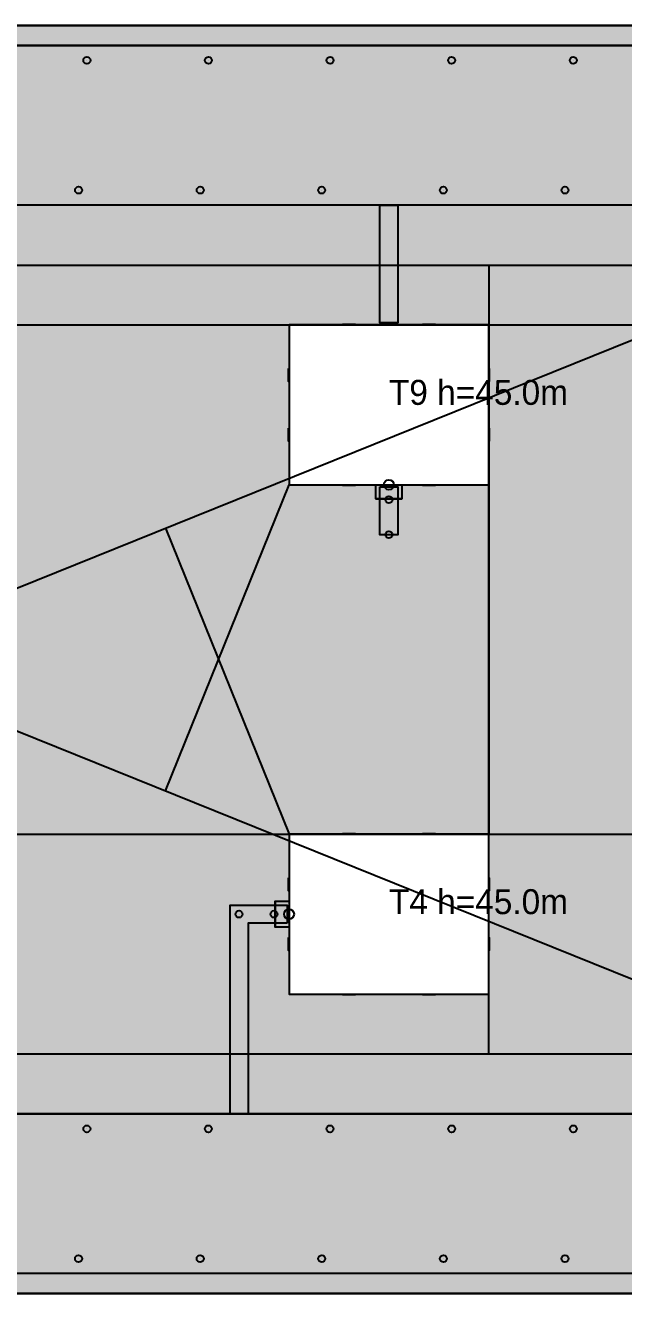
# Model space of a CAD drawing. Header units: metres. Extents: x 10 to 310, y 10 to 137.
# Drawn here: x 178.6 to 238.5, y 10 to 137 of the extents above; entities that cross this region are included whole.
import ezdxf

# ---------------------------------------------------------------- set-up
doc = ezdxf.new("R2010")
doc.units = ezdxf.units.M
for name, color, linetype in [('BUILDING_FOOTPRINT', 1, 'Continuous'), ('CANOPIES', 132, 'Continuous'), ('ENTRANCES', 132, 'Continuous'), ('GAS_PIPE', 2, 'Continuous'), ('GRASS', 84, 'Continuous'), ('HEATING_T1', 1, 'Continuous'), ('LABELS', 7, 'Continuous'), ('LAMPS', 2, 'Continuous'), ('PARKING', 253, 'Continuous'), ('PARKING_MARKINGS', 7, 'Continuous'), ('PATHS', 9, 'Continuous'), ('POWER_CABLE', 253, 'Continuous'), ('SEWER_K1', 30, 'Continuous'), ('TERRITORY_BOUNDARY', 8, 'Continuous'), ('WATER_SUPPLY_B1', 5, 'Continuous'), ('WINDOWS', 150, 'Continuous')]:
    doc.layers.add(name, color=color, linetype=linetype)

msp = doc.modelspace()

# ---------------------------------------------------------------- hatches: boundary and pattern name
at = {"layer": 'GRASS'}
h = msp.add_hatch(color=84, dxfattribs=at)
h.paths.add_polyline_path([(10, 10), (10, 137), (310, 137), (310, 10), (10, 10)])
h.paths.add_polyline_path([(64.1, 47.1), (64.1, 28), (25, 28), (25, 12), (295, 12), (295, 28), (255.9, 28), (255.9, 47.1), (259.8, 47.1), (259.8, 48.9), (254.1, 48.9), (254.1, 28), (200.9, 28), (200.9, 47.1), (204.8, 47.1), (204.8, 48.9), (199.1, 48.9), (199.1, 28), (145.9, 28), (145.9, 47.1), (149.8, 47.1), (149.8, 48.9), (144.1, 48.9), (144.1, 28), (90.9, 28), (90.9, 47.1), (94.8, 47.1), (94.8, 48.9), (89.1, 48.9), (89.1, 28), (65.9, 28), (65.9, 48.9), (60.2, 48.9), (60.2, 47.1), (64.1, 47.1)], flags=16)
h.paths.add_polyline_path([(60, 56), (40, 56), (40, 40), (60, 40), (60, 56)], flags=16)
h.paths.add_polyline_path([(115, 56), (95, 56), (95, 40), (115, 40), (115, 56)], flags=16)
h.paths.add_polyline_path([(49.1, 86), (50.9, 86), (50.9, 90.8), (49.1, 90.8), (49.1, 86)], flags=16)
h.paths.add_polyline_path([(104.1, 90.8), (104.1, 86), (105.9, 86), (105.9, 90.8), (104.1, 90.8)], flags=16)
h.paths.add_polyline_path([(60, 107), (40, 107), (40, 91), (60, 91), (60, 107)], flags=16)
h.paths.add_polyline_path([(115, 107), (95, 107), (95, 91), (115, 91), (115, 107)], flags=16)
h.paths.add_polyline_path([(170, 107), (150, 107), (150, 91), (170, 91), (170, 107)], flags=16)
h.paths.add_polyline_path([(50.9, 119), (104.1, 119), (104.1, 107.2), (105.9, 107.2), (105.9, 119), (159.1, 119), (159.1, 107.2), (160.9, 107.2), (160.9, 119), (214.1, 119), (214.1, 107.2), (215.9, 107.2), (215.9, 119), (269.1, 119), (269.1, 107.2), (270.9, 107.2), (270.9, 119), (295, 119), (295, 135), (25, 135), (25, 119), (49.1, 119), (49.1, 107.2), (50.9, 107.2), (50.9, 119)], flags=16)
h.paths.add_polyline_path([(170, 56), (150, 56), (150, 40), (170, 40), (170, 56)], flags=16)
h.paths.add_polyline_path([(225, 40), (225, 56), (205, 56), (205, 40), (225, 40)], flags=16)
h.paths.add_polyline_path([(280, 40), (280, 56), (260, 56), (260, 40), (280, 40)], flags=16)
h.paths.add_polyline_path([(159.1, 90.8), (159.1, 86), (160.9, 86), (160.9, 90.8), (159.1, 90.8)], flags=16)
h.paths.add_polyline_path([(214.1, 86), (215.9, 86), (215.9, 90.8), (214.1, 90.8), (214.1, 86)], flags=16)
h.paths.add_polyline_path([(269.1, 90.8), (269.1, 86), (270.9, 86), (270.9, 90.8), (269.1, 90.8)], flags=16)
h.paths.add_polyline_path([(225, 91), (225, 107), (205, 107), (205, 91), (225, 91)], flags=16)
h.paths.add_polyline_path([(280, 91), (280, 107), (260, 107), (260, 91), (280, 91)], flags=16)
at = {"layer": 'PARKING'}
for points in [[(25, 119), (25, 135), (295, 135), (295, 119), (25, 119)], [(25, 12), (25, 28), (295, 28), (295, 12), (25, 12)]]:
    msp.add_hatch(color=253, dxfattribs=at).paths.add_polyline_path(points)
at = {"layer": 'PATHS'}
for points in [[(214.1, 119), (215.9, 119), (215.9, 107.2), (214.1, 107.2), (214.1, 119)], [(214.1, 90.8), (215.9, 90.8), (215.9, 86), (214.1, 86), (214.1, 90.8)], [(204.8, 47.1), (200.9, 47.1), (200.9, 28), (199.1, 28), (199.1, 48.9), (204.8, 48.9), (204.8, 47.1)]]:
    msp.add_hatch(color=9, dxfattribs=at).paths.add_polyline_path(points)

# ---------------------------------------------------------------- linework, layer by layer
at = {"layer": 'BUILDING_FOOTPRINT'}
for points in [[(225, 91), (225, 107), (205, 107), (205, 91), (225, 91)], [(225, 40), (225, 56), (205, 56), (205, 40), (225, 40)]]:
    msp.add_lwpolyline(points, close=True, dxfattribs=at)
at = {"layer": 'CANOPIES'}
for points in [[(213.7, 91, 2.7), (216.3, 91, 2.7), (216.3, 89.6, 2.7), (213.7, 89.6, 2.7)], [(216.3, 89.6, 2.7), (213.7, 89.6, 2.7), (213.7, 89.6, 2.45), (216.3, 89.6, 2.45)], [(205, 49.3, 2.7), (205, 46.7, 2.7), (203.6, 46.7, 2.7), (203.6, 49.3, 2.7)], [(203.6, 46.7, 2.7), (203.6, 49.3, 2.7), (203.6, 49.3, 2.45), (203.6, 46.7, 2.45)]]:
    msp.add_3dface(points, dxfattribs=at)
at = {"layer": 'ENTRANCES'}
for centre in [(215, 91, 0.05), (205, 48, 0.05)]:
    msp.add_circle(centre, 0.5, dxfattribs=at)
at = {"layer": 'GAS_PIPE', "color": 2}
for points in [[(77.5, 107, 0.6), (205, 107, 0.6), (205, 107, 44)], [(77.5, 107, 0.6), (260, 107, 0.6), (260, 107, 44)], [(77.5, 56, 0.6), (205, 56, 0.6), (205, 56, 44)], [(77.5, 56, 0.6), (260, 56, 0.6), (260, 56, 44)]]:
    msp.add_polyline3d(points, dxfattribs=at)
at = {"layer": 'GRASS'}
msp.add_lwpolyline([(10, 10), (10, 137), (310, 137), (310, 10), (10, 10)], close=True, dxfattribs=at)
at = {"layer": 'HEATING_T1', "color": 1}
msp.add_line((15, 15, -1.3), (305, 132, -1.3), dxfattribs=at)
for points in [[(225, 99.72, -1.3), (225, 99.72, -1.3), (225, 99.72, -0.3)], [(192.63, 86.66, -1.3), (205, 56, -1.3), (205, 56, -0.3)]]:
    msp.add_polyline3d(points, dxfattribs=at)
at = {"layer": 'LAMPS'}
for p, q in [((184.76, 133.5), (184.76, 133.5, 4)), ((196.93, 133.5), (196.93, 133.5, 4)), ((209.11, 133.5), (209.11, 133.5, 4)), ((221.28, 133.5), (221.28, 133.5, 4)), ((233.46, 133.5), (233.46, 133.5, 4)), ((183.93, 120.5), (183.93, 120.5, 4)), ((196.11, 120.5), (196.11, 120.5, 4)), ((208.28, 120.5), (208.28, 120.5, 4)), ((220.46, 120.5), (220.46, 120.5, 4)), ((232.63, 120.5), (232.63, 120.5, 4)), ((215, 89.5), (215, 89.5, 4)), ((215, 86), (215, 86, 4)), ((200, 48), (200, 48, 4)), ((203.5, 48), (203.5, 48, 4)), ((184.76, 26.5), (184.76, 26.5, 4)), ((196.93, 26.5), (196.93, 26.5, 4)), ((209.11, 26.5), (209.11, 26.5, 4)), ((221.28, 26.5), (221.28, 26.5, 4)), ((233.46, 26.5), (233.46, 26.5, 4)), ((183.93, 13.5), (183.93, 13.5, 4)), ((196.11, 13.5), (196.11, 13.5, 4)), ((208.28, 13.5), (208.28, 13.5, 4)), ((220.46, 13.5), (220.46, 13.5, 4)), ((232.63, 13.5), (232.63, 13.5, 4))]:
    msp.add_line(p, q, dxfattribs=at)
for centre in [(184.76, 133.5, 4), (196.93, 133.5, 4), (209.11, 133.5, 4), (221.28, 133.5, 4), (233.46, 133.5, 4), (183.93, 120.5, 4), (196.11, 120.5, 4), (208.28, 120.5, 4), (220.46, 120.5, 4), (232.63, 120.5, 4), (215, 89.5, 4), (215, 86, 4), (200, 48, 4), (203.5, 48, 4), (184.76, 26.5, 4), (196.93, 26.5, 4), (209.11, 26.5, 4), (221.28, 26.5, 4), (233.46, 26.5, 4), (183.93, 13.5, 4), (196.11, 13.5, 4), (208.28, 13.5, 4), (220.46, 13.5, 4), (232.63, 13.5, 4)]:
    msp.add_circle(centre, 0.35, dxfattribs=at)
at = {"layer": 'PARKING'}
for points in [[(25, 119), (25, 135), (295, 135), (295, 119), (25, 119)], [(25, 12), (25, 28), (295, 28), (295, 12), (25, 12)]]:
    msp.add_lwpolyline(points, close=True, dxfattribs=at)
at = {"layer": 'PARKING_MARKINGS'}
for p, q in [((180, 135), (174.5, 135)), ((182.5, 135), (177, 135)), ((185, 135), (179.5, 135)), ((187.5, 135), (182, 135)), ((190, 135), (184.5, 135)), ((192.5, 135), (187, 135)), ((195, 135), (189.5, 135)), ((197.5, 135), (192, 135)), ((200, 135), (194.5, 135)), ((202.5, 135), (197, 135)), ((205, 135), (199.5, 135)), ((207.5, 135), (202, 135)), ((210, 135), (204.5, 135)), ((212.5, 135), (207, 135)), ((215, 135), (209.5, 135)), ((217.5, 135), (212, 135)), ((220, 135), (214.5, 135)), ((222.5, 135), (217, 135)), ((225, 135), (219.5, 135)), ((227.5, 135), (222, 135)), ((230, 135), (224.5, 135)), ((232.5, 135), (227, 135)), ((235, 135), (229.5, 135)), ((237.5, 135), (232, 135)), ((240, 135), (234.5, 135)), ((242.5, 135), (237, 135)), ((180, 28), (174.5, 28)), ((182.5, 28), (177, 28)), ((185, 28), (179.5, 28)), ((187.5, 28), (182, 28)), ((190, 28), (184.5, 28)), ((192.5, 28), (187, 28)), ((195, 28), (189.5, 28)), ((197.5, 28), (192, 28)), ((200, 28), (194.5, 28)), ((202.5, 28), (197, 28)), ((205, 28), (199.5, 28)), ((207.5, 28), (202, 28)), ((210, 28), (204.5, 28)), ((212.5, 28), (207, 28)), ((215, 28), (209.5, 28)), ((217.5, 28), (212, 28)), ((220, 28), (214.5, 28)), ((222.5, 28), (217, 28)), ((225, 28), (219.5, 28)), ((227.5, 28), (222, 28)), ((230, 28), (224.5, 28)), ((232.5, 28), (227, 28)), ((235, 28), (229.5, 28)), ((237.5, 28), (232, 28)), ((240, 28), (234.5, 28)), ((242.5, 28), (237, 28))]:
    msp.add_line(p, q, dxfattribs=at)
at = {"layer": 'PATHS'}
for points in [[(214.1, 119), (215.9, 119), (215.9, 107.2), (214.1, 107.2), (214.1, 119)], [(214.1, 90.8), (215.9, 90.8), (215.9, 86), (214.1, 86), (214.1, 90.8)], [(204.8, 47.1), (200.9, 47.1), (200.9, 28), (199.1, 28), (199.1, 48.9), (204.8, 48.9), (204.8, 47.1)]]:
    msp.add_lwpolyline(points, close=True, dxfattribs=at)
at = {"layer": 'POWER_CABLE', "color": 253}
msp.add_line((15, 132, -0.7), (305, 15, -0.7), dxfattribs=at)
for points in [[(192.63, 60.34, -0.7), (205, 91, -0.7), (205, 91, -0.3)], [(225, 47.28, -0.7), (225, 47.28, -0.7), (225, 47.28, -0.3)]]:
    msp.add_polyline3d(points, dxfattribs=at)
at = {"layer": 'SEWER_K1', "color": 30}
msp.add_line((10, 113, -2.2), (310, 113, -2.2), dxfattribs=at)
for points in [[(225, 113, -2.2), (225, 56, -2.2), (225, 56, -0.3)], [(225, 113, -2.2), (225, 107, -2.2), (225, 107, -0.3)]]:
    msp.add_polyline3d(points, dxfattribs=at)
at = {"layer": 'TERRITORY_BOUNDARY'}
msp.add_lwpolyline([(310, 10), (310, 137), (10, 137), (10, 10), (310, 10)], close=True, dxfattribs=at)
at = {"layer": 'WATER_SUPPLY_B1', "color": 5}
msp.add_line((10, 34, -1.6), (310, 34, -1.6), dxfattribs=at)
for points in [[(225, 34, -1.6), (225, 91, -1.6), (225, 91, -0.3)], [(225, 34, -1.6), (225, 40, -1.6), (225, 40, -0.3)]]:
    msp.add_polyline3d(points, dxfattribs=at)
at = {"layer": 'WINDOWS'}
for points in [[(211.65, 107.05, 1), (210.35, 107.05, 1), (210.35, 107.05, 2.4), (211.65, 107.05, 2.4)], [(211.65, 107.05, 4), (210.35, 107.05, 4), (210.35, 107.05, 5.4), (211.65, 107.05, 5.4)], [(211.65, 107.05, 7), (210.35, 107.05, 7), (210.35, 107.05, 8.4), (211.65, 107.05, 8.4)], [(211.65, 107.05, 10), (210.35, 107.05, 10), (210.35, 107.05, 11.4), (211.65, 107.05, 11.4)], [(211.65, 107.05, 13), (210.35, 107.05, 13), (210.35, 107.05, 14.4), (211.65, 107.05, 14.4)], [(211.65, 107.05, 16), (210.35, 107.05, 16), (210.35, 107.05, 17.4), (211.65, 107.05, 17.4)], [(211.65, 107.05, 19), (210.35, 107.05, 19), (210.35, 107.05, 20.4), (211.65, 107.05, 20.4)], [(211.65, 107.05, 22), (210.35, 107.05, 22), (210.35, 107.05, 23.4), (211.65, 107.05, 23.4)], [(211.65, 107.05, 25), (210.35, 107.05, 25), (210.35, 107.05, 26.4), (211.65, 107.05, 26.4)], [(211.65, 107.05, 28), (210.35, 107.05, 28), (210.35, 107.05, 29.4), (211.65, 107.05, 29.4)], [(211.65, 107.05, 31), (210.35, 107.05, 31), (210.35, 107.05, 32.4), (211.65, 107.05, 32.4)], [(211.65, 107.05, 34), (210.35, 107.05, 34), (210.35, 107.05, 35.4), (211.65, 107.05, 35.4)], [(211.65, 107.05, 37), (210.35, 107.05, 37), (210.35, 107.05, 38.4), (211.65, 107.05, 38.4)], [(211.65, 107.05, 40), (210.35, 107.05, 40), (210.35, 107.05, 41.4), (211.65, 107.05, 41.4)], [(211.65, 107.05, 43), (210.35, 107.05, 43), (210.35, 107.05, 44.4), (211.65, 107.05, 44.4)], [(219.65, 107.05, 1), (218.35, 107.05, 1), (218.35, 107.05, 2.4), (219.65, 107.05, 2.4)], [(219.65, 107.05, 4), (218.35, 107.05, 4), (218.35, 107.05, 5.4), (219.65, 107.05, 5.4)], [(219.65, 107.05, 7), (218.35, 107.05, 7), (218.35, 107.05, 8.4), (219.65, 107.05, 8.4)], [(219.65, 107.05, 10), (218.35, 107.05, 10), (218.35, 107.05, 11.4), (219.65, 107.05, 11.4)], [(219.65, 107.05, 13), (218.35, 107.05, 13), (218.35, 107.05, 14.4), (219.65, 107.05, 14.4)], [(219.65, 107.05, 16), (218.35, 107.05, 16), (218.35, 107.05, 17.4), (219.65, 107.05, 17.4)], [(219.65, 107.05, 19), (218.35, 107.05, 19), (218.35, 107.05, 20.4), (219.65, 107.05, 20.4)], [(219.65, 107.05, 22), (218.35, 107.05, 22), (218.35, 107.05, 23.4), (219.65, 107.05, 23.4)], [(219.65, 107.05, 25), (218.35, 107.05, 25), (218.35, 107.05, 26.4), (219.65, 107.05, 26.4)], [(219.65, 107.05, 28), (218.35, 107.05, 28), (218.35, 107.05, 29.4), (219.65, 107.05, 29.4)], [(219.65, 107.05, 31), (218.35, 107.05, 31), (218.35, 107.05, 32.4), (219.65, 107.05, 32.4)], [(219.65, 107.05, 34), (218.35, 107.05, 34), (218.35, 107.05, 35.4), (219.65, 107.05, 35.4)], [(219.65, 107.05, 37), (218.35, 107.05, 37), (218.35, 107.05, 38.4), (219.65, 107.05, 38.4)], [(219.65, 107.05, 40), (218.35, 107.05, 40), (218.35, 107.05, 41.4), (219.65, 107.05, 41.4)], [(219.65, 107.05, 43), (218.35, 107.05, 43), (218.35, 107.05, 44.4), (219.65, 107.05, 44.4)], [(204.95, 102.65, 1), (204.95, 101.35, 1), (204.95, 101.35, 2.4), (204.95, 102.65, 2.4)], [(204.95, 102.65, 4), (204.95, 101.35, 4), (204.95, 101.35, 5.4), (204.95, 102.65, 5.4)], [(204.95, 102.65, 7), (204.95, 101.35, 7), (204.95, 101.35, 8.4), (204.95, 102.65, 8.4)], [(204.95, 102.65, 10), (204.95, 101.35, 10), (204.95, 101.35, 11.4), (204.95, 102.65, 11.4)], [(204.95, 102.65, 13), (204.95, 101.35, 13), (204.95, 101.35, 14.4), (204.95, 102.65, 14.4)], [(204.95, 102.65, 16), (204.95, 101.35, 16), (204.95, 101.35, 17.4), (204.95, 102.65, 17.4)], [(204.95, 102.65, 19), (204.95, 101.35, 19), (204.95, 101.35, 20.4), (204.95, 102.65, 20.4)], [(204.95, 102.65, 22), (204.95, 101.35, 22), (204.95, 101.35, 23.4), (204.95, 102.65, 23.4)], [(204.95, 102.65, 25), (204.95, 101.35, 25), (204.95, 101.35, 26.4), (204.95, 102.65, 26.4)], [(204.95, 102.65, 28), (204.95, 101.35, 28), (204.95, 101.35, 29.4), (204.95, 102.65, 29.4)], [(204.95, 102.65, 31), (204.95, 101.35, 31), (204.95, 101.35, 32.4), (204.95, 102.65, 32.4)], [(204.95, 102.65, 34), (204.95, 101.35, 34), (204.95, 101.35, 35.4), (204.95, 102.65, 35.4)], [(204.95, 102.65, 37), (204.95, 101.35, 37), (204.95, 101.35, 38.4), (204.95, 102.65, 38.4)], [(204.95, 102.65, 40), (204.95, 101.35, 40), (204.95, 101.35, 41.4), (204.95, 102.65, 41.4)], [(204.95, 102.65, 43), (204.95, 101.35, 43), (204.95, 101.35, 44.4), (204.95, 102.65, 44.4)], [(225.05, 101.35, 1), (225.05, 102.65, 1), (225.05, 102.65, 2.4), (225.05, 101.35, 2.4)], [(225.05, 101.35, 4), (225.05, 102.65, 4), (225.05, 102.65, 5.4), (225.05, 101.35, 5.4)], [(225.05, 101.35, 7), (225.05, 102.65, 7), (225.05, 102.65, 8.4), (225.05, 101.35, 8.4)], [(225.05, 101.35, 10), (225.05, 102.65, 10), (225.05, 102.65, 11.4), (225.05, 101.35, 11.4)], [(225.05, 101.35, 13), (225.05, 102.65, 13), (225.05, 102.65, 14.4), (225.05, 101.35, 14.4)], [(225.05, 101.35, 16), (225.05, 102.65, 16), (225.05, 102.65, 17.4), (225.05, 101.35, 17.4)], [(225.05, 101.35, 19), (225.05, 102.65, 19), (225.05, 102.65, 20.4), (225.05, 101.35, 20.4)], [(225.05, 101.35, 22), (225.05, 102.65, 22), (225.05, 102.65, 23.4), (225.05, 101.35, 23.4)], [(225.05, 101.35, 25), (225.05, 102.65, 25), (225.05, 102.65, 26.4), (225.05, 101.35, 26.4)], [(225.05, 101.35, 28), (225.05, 102.65, 28), (225.05, 102.65, 29.4), (225.05, 101.35, 29.4)], [(225.05, 101.35, 31), (225.05, 102.65, 31), (225.05, 102.65, 32.4), (225.05, 101.35, 32.4)], [(225.05, 101.35, 34), (225.05, 102.65, 34), (225.05, 102.65, 35.4), (225.05, 101.35, 35.4)], [(225.05, 101.35, 37), (225.05, 102.65, 37), (225.05, 102.65, 38.4), (225.05, 101.35, 38.4)], [(225.05, 101.35, 40), (225.05, 102.65, 40), (225.05, 102.65, 41.4), (225.05, 101.35, 41.4)], [(225.05, 101.35, 43), (225.05, 102.65, 43), (225.05, 102.65, 44.4), (225.05, 101.35, 44.4)], [(204.95, 96.65, 1), (204.95, 95.35, 1), (204.95, 95.35, 2.4), (204.95, 96.65, 2.4)], [(204.95, 96.65, 4), (204.95, 95.35, 4), (204.95, 95.35, 5.4), (204.95, 96.65, 5.4)], [(204.95, 96.65, 7), (204.95, 95.35, 7), (204.95, 95.35, 8.4), (204.95, 96.65, 8.4)], [(204.95, 96.65, 10), (204.95, 95.35, 10), (204.95, 95.35, 11.4), (204.95, 96.65, 11.4)], [(204.95, 96.65, 13), (204.95, 95.35, 13), (204.95, 95.35, 14.4), (204.95, 96.65, 14.4)], [(204.95, 96.65, 16), (204.95, 95.35, 16), (204.95, 95.35, 17.4), (204.95, 96.65, 17.4)], [(204.95, 96.65, 19), (204.95, 95.35, 19), (204.95, 95.35, 20.4), (204.95, 96.65, 20.4)], [(204.95, 96.65, 22), (204.95, 95.35, 22), (204.95, 95.35, 23.4), (204.95, 96.65, 23.4)], [(204.95, 96.65, 25), (204.95, 95.35, 25), (204.95, 95.35, 26.4), (204.95, 96.65, 26.4)], [(204.95, 96.65, 28), (204.95, 95.35, 28), (204.95, 95.35, 29.4), (204.95, 96.65, 29.4)], [(204.95, 96.65, 31), (204.95, 95.35, 31), (204.95, 95.35, 32.4), (204.95, 96.65, 32.4)], [(204.95, 96.65, 34), (204.95, 95.35, 34), (204.95, 95.35, 35.4), (204.95, 96.65, 35.4)], [(204.95, 96.65, 37), (204.95, 95.35, 37), (204.95, 95.35, 38.4), (204.95, 96.65, 38.4)], [(204.95, 96.65, 40), (204.95, 95.35, 40), (204.95, 95.35, 41.4), (204.95, 96.65, 41.4)], [(204.95, 96.65, 43), (204.95, 95.35, 43), (204.95, 95.35, 44.4), (204.95, 96.65, 44.4)], [(225.05, 95.35, 1), (225.05, 96.65, 1), (225.05, 96.65, 2.4), (225.05, 95.35, 2.4)], [(225.05, 95.35, 4), (225.05, 96.65, 4), (225.05, 96.65, 5.4), (225.05, 95.35, 5.4)], [(225.05, 95.35, 7), (225.05, 96.65, 7), (225.05, 96.65, 8.4), (225.05, 95.35, 8.4)], [(225.05, 95.35, 10), (225.05, 96.65, 10), (225.05, 96.65, 11.4), (225.05, 95.35, 11.4)], [(225.05, 95.35, 13), (225.05, 96.65, 13), (225.05, 96.65, 14.4), (225.05, 95.35, 14.4)], [(225.05, 95.35, 16), (225.05, 96.65, 16), (225.05, 96.65, 17.4), (225.05, 95.35, 17.4)], [(225.05, 95.35, 19), (225.05, 96.65, 19), (225.05, 96.65, 20.4), (225.05, 95.35, 20.4)], [(225.05, 95.35, 22), (225.05, 96.65, 22), (225.05, 96.65, 23.4), (225.05, 95.35, 23.4)], [(225.05, 95.35, 25), (225.05, 96.65, 25), (225.05, 96.65, 26.4), (225.05, 95.35, 26.4)], [(225.05, 95.35, 28), (225.05, 96.65, 28), (225.05, 96.65, 29.4), (225.05, 95.35, 29.4)], [(225.05, 95.35, 31), (225.05, 96.65, 31), (225.05, 96.65, 32.4), (225.05, 95.35, 32.4)], [(225.05, 95.35, 34), (225.05, 96.65, 34), (225.05, 96.65, 35.4), (225.05, 95.35, 35.4)], [(225.05, 95.35, 37), (225.05, 96.65, 37), (225.05, 96.65, 38.4), (225.05, 95.35, 38.4)], [(225.05, 95.35, 40), (225.05, 96.65, 40), (225.05, 96.65, 41.4), (225.05, 95.35, 41.4)], [(225.05, 95.35, 43), (225.05, 96.65, 43), (225.05, 96.65, 44.4), (225.05, 95.35, 44.4)], [(210.35, 90.95, 1), (211.65, 90.95, 1), (211.65, 90.95, 2.4), (210.35, 90.95, 2.4)], [(210.35, 90.95, 4), (211.65, 90.95, 4), (211.65, 90.95, 5.4), (210.35, 90.95, 5.4)], [(210.35, 90.95, 7), (211.65, 90.95, 7), (211.65, 90.95, 8.4), (210.35, 90.95, 8.4)], [(210.35, 90.95, 10), (211.65, 90.95, 10), (211.65, 90.95, 11.4), (210.35, 90.95, 11.4)], [(210.35, 90.95, 13), (211.65, 90.95, 13), (211.65, 90.95, 14.4), (210.35, 90.95, 14.4)], [(210.35, 90.95, 16), (211.65, 90.95, 16), (211.65, 90.95, 17.4), (210.35, 90.95, 17.4)], [(210.35, 90.95, 19), (211.65, 90.95, 19), (211.65, 90.95, 20.4), (210.35, 90.95, 20.4)], [(210.35, 90.95, 22), (211.65, 90.95, 22), (211.65, 90.95, 23.4), (210.35, 90.95, 23.4)], [(210.35, 90.95, 25), (211.65, 90.95, 25), (211.65, 90.95, 26.4), (210.35, 90.95, 26.4)], [(210.35, 90.95, 28), (211.65, 90.95, 28), (211.65, 90.95, 29.4), (210.35, 90.95, 29.4)], [(210.35, 90.95, 31), (211.65, 90.95, 31), (211.65, 90.95, 32.4), (210.35, 90.95, 32.4)], [(210.35, 90.95, 34), (211.65, 90.95, 34), (211.65, 90.95, 35.4), (210.35, 90.95, 35.4)], [(210.35, 90.95, 37), (211.65, 90.95, 37), (211.65, 90.95, 38.4), (210.35, 90.95, 38.4)], [(210.35, 90.95, 40), (211.65, 90.95, 40), (211.65, 90.95, 41.4), (210.35, 90.95, 41.4)], [(210.35, 90.95, 43), (211.65, 90.95, 43), (211.65, 90.95, 44.4), (210.35, 90.95, 44.4)], [(218.35, 90.95, 1), (219.65, 90.95, 1), (219.65, 90.95, 2.4), (218.35, 90.95, 2.4)], [(218.35, 90.95, 4), (219.65, 90.95, 4), (219.65, 90.95, 5.4), (218.35, 90.95, 5.4)], [(218.35, 90.95, 7), (219.65, 90.95, 7), (219.65, 90.95, 8.4), (218.35, 90.95, 8.4)], [(218.35, 90.95, 10), (219.65, 90.95, 10), (219.65, 90.95, 11.4), (218.35, 90.95, 11.4)], [(218.35, 90.95, 13), (219.65, 90.95, 13), (219.65, 90.95, 14.4), (218.35, 90.95, 14.4)], [(218.35, 90.95, 16), (219.65, 90.95, 16), (219.65, 90.95, 17.4), (218.35, 90.95, 17.4)], [(218.35, 90.95, 19), (219.65, 90.95, 19), (219.65, 90.95, 20.4), (218.35, 90.95, 20.4)], [(218.35, 90.95, 22), (219.65, 90.95, 22), (219.65, 90.95, 23.4), (218.35, 90.95, 23.4)], [(218.35, 90.95, 25), (219.65, 90.95, 25), (219.65, 90.95, 26.4), (218.35, 90.95, 26.4)], [(218.35, 90.95, 28), (219.65, 90.95, 28), (219.65, 90.95, 29.4), (218.35, 90.95, 29.4)], [(218.35, 90.95, 31), (219.65, 90.95, 31), (219.65, 90.95, 32.4), (218.35, 90.95, 32.4)], [(218.35, 90.95, 34), (219.65, 90.95, 34), (219.65, 90.95, 35.4), (218.35, 90.95, 35.4)], [(218.35, 90.95, 37), (219.65, 90.95, 37), (219.65, 90.95, 38.4), (218.35, 90.95, 38.4)], [(218.35, 90.95, 40), (219.65, 90.95, 40), (219.65, 90.95, 41.4), (218.35, 90.95, 41.4)], [(218.35, 90.95, 43), (219.65, 90.95, 43), (219.65, 90.95, 44.4), (218.35, 90.95, 44.4)], [(211.65, 56.05, 1), (210.35, 56.05, 1), (210.35, 56.05, 2.4), (211.65, 56.05, 2.4)], [(211.65, 56.05, 4), (210.35, 56.05, 4), (210.35, 56.05, 5.4), (211.65, 56.05, 5.4)], [(211.65, 56.05, 7), (210.35, 56.05, 7), (210.35, 56.05, 8.4), (211.65, 56.05, 8.4)], [(211.65, 56.05, 10), (210.35, 56.05, 10), (210.35, 56.05, 11.4), (211.65, 56.05, 11.4)], [(211.65, 56.05, 13), (210.35, 56.05, 13), (210.35, 56.05, 14.4), (211.65, 56.05, 14.4)], [(211.65, 56.05, 16), (210.35, 56.05, 16), (210.35, 56.05, 17.4), (211.65, 56.05, 17.4)], [(211.65, 56.05, 19), (210.35, 56.05, 19), (210.35, 56.05, 20.4), (211.65, 56.05, 20.4)], [(211.65, 56.05, 22), (210.35, 56.05, 22), (210.35, 56.05, 23.4), (211.65, 56.05, 23.4)], [(211.65, 56.05, 25), (210.35, 56.05, 25), (210.35, 56.05, 26.4), (211.65, 56.05, 26.4)], [(211.65, 56.05, 28), (210.35, 56.05, 28), (210.35, 56.05, 29.4), (211.65, 56.05, 29.4)], [(211.65, 56.05, 31), (210.35, 56.05, 31), (210.35, 56.05, 32.4), (211.65, 56.05, 32.4)], [(211.65, 56.05, 34), (210.35, 56.05, 34), (210.35, 56.05, 35.4), (211.65, 56.05, 35.4)], [(211.65, 56.05, 37), (210.35, 56.05, 37), (210.35, 56.05, 38.4), (211.65, 56.05, 38.4)], [(211.65, 56.05, 40), (210.35, 56.05, 40), (210.35, 56.05, 41.4), (211.65, 56.05, 41.4)], [(211.65, 56.05, 43), (210.35, 56.05, 43), (210.35, 56.05, 44.4), (211.65, 56.05, 44.4)], [(219.65, 56.05, 1), (218.35, 56.05, 1), (218.35, 56.05, 2.4), (219.65, 56.05, 2.4)], [(219.65, 56.05, 4), (218.35, 56.05, 4), (218.35, 56.05, 5.4), (219.65, 56.05, 5.4)], [(219.65, 56.05, 7), (218.35, 56.05, 7), (218.35, 56.05, 8.4), (219.65, 56.05, 8.4)], [(219.65, 56.05, 10), (218.35, 56.05, 10), (218.35, 56.05, 11.4), (219.65, 56.05, 11.4)], [(219.65, 56.05, 13), (218.35, 56.05, 13), (218.35, 56.05, 14.4), (219.65, 56.05, 14.4)], [(219.65, 56.05, 16), (218.35, 56.05, 16), (218.35, 56.05, 17.4), (219.65, 56.05, 17.4)], [(219.65, 56.05, 19), (218.35, 56.05, 19), (218.35, 56.05, 20.4), (219.65, 56.05, 20.4)], [(219.65, 56.05, 22), (218.35, 56.05, 22), (218.35, 56.05, 23.4), (219.65, 56.05, 23.4)], [(219.65, 56.05, 25), (218.35, 56.05, 25), (218.35, 56.05, 26.4), (219.65, 56.05, 26.4)], [(219.65, 56.05, 28), (218.35, 56.05, 28), (218.35, 56.05, 29.4), (219.65, 56.05, 29.4)], [(219.65, 56.05, 31), (218.35, 56.05, 31), (218.35, 56.05, 32.4), (219.65, 56.05, 32.4)], [(219.65, 56.05, 34), (218.35, 56.05, 34), (218.35, 56.05, 35.4), (219.65, 56.05, 35.4)], [(219.65, 56.05, 37), (218.35, 56.05, 37), (218.35, 56.05, 38.4), (219.65, 56.05, 38.4)], [(219.65, 56.05, 40), (218.35, 56.05, 40), (218.35, 56.05, 41.4), (219.65, 56.05, 41.4)], [(219.65, 56.05, 43), (218.35, 56.05, 43), (218.35, 56.05, 44.4), (219.65, 56.05, 44.4)], [(204.95, 51.65, 1), (204.95, 50.35, 1), (204.95, 50.35, 2.4), (204.95, 51.65, 2.4)], [(204.95, 51.65, 4), (204.95, 50.35, 4), (204.95, 50.35, 5.4), (204.95, 51.65, 5.4)], [(204.95, 51.65, 7), (204.95, 50.35, 7), (204.95, 50.35, 8.4), (204.95, 51.65, 8.4)], [(204.95, 51.65, 10), (204.95, 50.35, 10), (204.95, 50.35, 11.4), (204.95, 51.65, 11.4)], [(204.95, 51.65, 13), (204.95, 50.35, 13), (204.95, 50.35, 14.4), (204.95, 51.65, 14.4)], [(204.95, 51.65, 16), (204.95, 50.35, 16), (204.95, 50.35, 17.4), (204.95, 51.65, 17.4)], [(204.95, 51.65, 19), (204.95, 50.35, 19), (204.95, 50.35, 20.4), (204.95, 51.65, 20.4)], [(204.95, 51.65, 22), (204.95, 50.35, 22), (204.95, 50.35, 23.4), (204.95, 51.65, 23.4)], [(204.95, 51.65, 25), (204.95, 50.35, 25), (204.95, 50.35, 26.4), (204.95, 51.65, 26.4)], [(204.95, 51.65, 28), (204.95, 50.35, 28), (204.95, 50.35, 29.4), (204.95, 51.65, 29.4)], [(204.95, 51.65, 31), (204.95, 50.35, 31), (204.95, 50.35, 32.4), (204.95, 51.65, 32.4)], [(204.95, 51.65, 34), (204.95, 50.35, 34), (204.95, 50.35, 35.4), (204.95, 51.65, 35.4)], [(204.95, 51.65, 37), (204.95, 50.35, 37), (204.95, 50.35, 38.4), (204.95, 51.65, 38.4)], [(204.95, 51.65, 40), (204.95, 50.35, 40), (204.95, 50.35, 41.4), (204.95, 51.65, 41.4)], [(204.95, 51.65, 43), (204.95, 50.35, 43), (204.95, 50.35, 44.4), (204.95, 51.65, 44.4)], [(225.05, 50.35, 1), (225.05, 51.65, 1), (225.05, 51.65, 2.4), (225.05, 50.35, 2.4)], [(225.05, 50.35, 4), (225.05, 51.65, 4), (225.05, 51.65, 5.4), (225.05, 50.35, 5.4)], [(225.05, 50.35, 7), (225.05, 51.65, 7), (225.05, 51.65, 8.4), (225.05, 50.35, 8.4)], [(225.05, 50.35, 10), (225.05, 51.65, 10), (225.05, 51.65, 11.4), (225.05, 50.35, 11.4)], [(225.05, 50.35, 13), (225.05, 51.65, 13), (225.05, 51.65, 14.4), (225.05, 50.35, 14.4)], [(225.05, 50.35, 16), (225.05, 51.65, 16), (225.05, 51.65, 17.4), (225.05, 50.35, 17.4)], [(225.05, 50.35, 19), (225.05, 51.65, 19), (225.05, 51.65, 20.4), (225.05, 50.35, 20.4)], [(225.05, 50.35, 22), (225.05, 51.65, 22), (225.05, 51.65, 23.4), (225.05, 50.35, 23.4)], [(225.05, 50.35, 25), (225.05, 51.65, 25), (225.05, 51.65, 26.4), (225.05, 50.35, 26.4)], [(225.05, 50.35, 28), (225.05, 51.65, 28), (225.05, 51.65, 29.4), (225.05, 50.35, 29.4)], [(225.05, 50.35, 31), (225.05, 51.65, 31), (225.05, 51.65, 32.4), (225.05, 50.35, 32.4)], [(225.05, 50.35, 34), (225.05, 51.65, 34), (225.05, 51.65, 35.4), (225.05, 50.35, 35.4)], [(225.05, 50.35, 37), (225.05, 51.65, 37), (225.05, 51.65, 38.4), (225.05, 50.35, 38.4)], [(225.05, 50.35, 40), (225.05, 51.65, 40), (225.05, 51.65, 41.4), (225.05, 50.35, 41.4)], [(225.05, 50.35, 43), (225.05, 51.65, 43), (225.05, 51.65, 44.4), (225.05, 50.35, 44.4)], [(204.95, 45.65, 1), (204.95, 44.35, 1), (204.95, 44.35, 2.4), (204.95, 45.65, 2.4)], [(204.95, 45.65, 4), (204.95, 44.35, 4), (204.95, 44.35, 5.4), (204.95, 45.65, 5.4)], [(204.95, 45.65, 7), (204.95, 44.35, 7), (204.95, 44.35, 8.4), (204.95, 45.65, 8.4)], [(204.95, 45.65, 10), (204.95, 44.35, 10), (204.95, 44.35, 11.4), (204.95, 45.65, 11.4)], [(204.95, 45.65, 13), (204.95, 44.35, 13), (204.95, 44.35, 14.4), (204.95, 45.65, 14.4)], [(204.95, 45.65, 16), (204.95, 44.35, 16), (204.95, 44.35, 17.4), (204.95, 45.65, 17.4)], [(204.95, 45.65, 19), (204.95, 44.35, 19), (204.95, 44.35, 20.4), (204.95, 45.65, 20.4)], [(204.95, 45.65, 22), (204.95, 44.35, 22), (204.95, 44.35, 23.4), (204.95, 45.65, 23.4)], [(204.95, 45.65, 25), (204.95, 44.35, 25), (204.95, 44.35, 26.4), (204.95, 45.65, 26.4)], [(204.95, 45.65, 28), (204.95, 44.35, 28), (204.95, 44.35, 29.4), (204.95, 45.65, 29.4)], [(204.95, 45.65, 31), (204.95, 44.35, 31), (204.95, 44.35, 32.4), (204.95, 45.65, 32.4)], [(204.95, 45.65, 34), (204.95, 44.35, 34), (204.95, 44.35, 35.4), (204.95, 45.65, 35.4)], [(204.95, 45.65, 37), (204.95, 44.35, 37), (204.95, 44.35, 38.4), (204.95, 45.65, 38.4)], [(204.95, 45.65, 40), (204.95, 44.35, 40), (204.95, 44.35, 41.4), (204.95, 45.65, 41.4)], [(204.95, 45.65, 43), (204.95, 44.35, 43), (204.95, 44.35, 44.4), (204.95, 45.65, 44.4)], [(225.05, 44.35, 1), (225.05, 45.65, 1), (225.05, 45.65, 2.4), (225.05, 44.35, 2.4)], [(225.05, 44.35, 4), (225.05, 45.65, 4), (225.05, 45.65, 5.4), (225.05, 44.35, 5.4)], [(225.05, 44.35, 7), (225.05, 45.65, 7), (225.05, 45.65, 8.4), (225.05, 44.35, 8.4)], [(225.05, 44.35, 10), (225.05, 45.65, 10), (225.05, 45.65, 11.4), (225.05, 44.35, 11.4)], [(225.05, 44.35, 13), (225.05, 45.65, 13), (225.05, 45.65, 14.4), (225.05, 44.35, 14.4)], [(225.05, 44.35, 16), (225.05, 45.65, 16), (225.05, 45.65, 17.4), (225.05, 44.35, 17.4)], [(225.05, 44.35, 19), (225.05, 45.65, 19), (225.05, 45.65, 20.4), (225.05, 44.35, 20.4)], [(225.05, 44.35, 22), (225.05, 45.65, 22), (225.05, 45.65, 23.4), (225.05, 44.35, 23.4)], [(225.05, 44.35, 25), (225.05, 45.65, 25), (225.05, 45.65, 26.4), (225.05, 44.35, 26.4)], [(225.05, 44.35, 28), (225.05, 45.65, 28), (225.05, 45.65, 29.4), (225.05, 44.35, 29.4)], [(225.05, 44.35, 31), (225.05, 45.65, 31), (225.05, 45.65, 32.4), (225.05, 44.35, 32.4)], [(225.05, 44.35, 34), (225.05, 45.65, 34), (225.05, 45.65, 35.4), (225.05, 44.35, 35.4)], [(225.05, 44.35, 37), (225.05, 45.65, 37), (225.05, 45.65, 38.4), (225.05, 44.35, 38.4)], [(225.05, 44.35, 40), (225.05, 45.65, 40), (225.05, 45.65, 41.4), (225.05, 44.35, 41.4)], [(225.05, 44.35, 43), (225.05, 45.65, 43), (225.05, 45.65, 44.4), (225.05, 44.35, 44.4)], [(210.35, 39.95, 1), (211.65, 39.95, 1), (211.65, 39.95, 2.4), (210.35, 39.95, 2.4)], [(210.35, 39.95, 4), (211.65, 39.95, 4), (211.65, 39.95, 5.4), (210.35, 39.95, 5.4)], [(210.35, 39.95, 7), (211.65, 39.95, 7), (211.65, 39.95, 8.4), (210.35, 39.95, 8.4)], [(210.35, 39.95, 10), (211.65, 39.95, 10), (211.65, 39.95, 11.4), (210.35, 39.95, 11.4)], [(210.35, 39.95, 13), (211.65, 39.95, 13), (211.65, 39.95, 14.4), (210.35, 39.95, 14.4)], [(210.35, 39.95, 16), (211.65, 39.95, 16), (211.65, 39.95, 17.4), (210.35, 39.95, 17.4)], [(210.35, 39.95, 19), (211.65, 39.95, 19), (211.65, 39.95, 20.4), (210.35, 39.95, 20.4)], [(210.35, 39.95, 22), (211.65, 39.95, 22), (211.65, 39.95, 23.4), (210.35, 39.95, 23.4)], [(210.35, 39.95, 25), (211.65, 39.95, 25), (211.65, 39.95, 26.4), (210.35, 39.95, 26.4)], [(210.35, 39.95, 28), (211.65, 39.95, 28), (211.65, 39.95, 29.4), (210.35, 39.95, 29.4)], [(210.35, 39.95, 31), (211.65, 39.95, 31), (211.65, 39.95, 32.4), (210.35, 39.95, 32.4)], [(210.35, 39.95, 34), (211.65, 39.95, 34), (211.65, 39.95, 35.4), (210.35, 39.95, 35.4)], [(210.35, 39.95, 37), (211.65, 39.95, 37), (211.65, 39.95, 38.4), (210.35, 39.95, 38.4)], [(210.35, 39.95, 40), (211.65, 39.95, 40), (211.65, 39.95, 41.4), (210.35, 39.95, 41.4)], [(210.35, 39.95, 43), (211.65, 39.95, 43), (211.65, 39.95, 44.4), (210.35, 39.95, 44.4)], [(218.35, 39.95, 1), (219.65, 39.95, 1), (219.65, 39.95, 2.4), (218.35, 39.95, 2.4)], [(218.35, 39.95, 4), (219.65, 39.95, 4), (219.65, 39.95, 5.4), (218.35, 39.95, 5.4)], [(218.35, 39.95, 7), (219.65, 39.95, 7), (219.65, 39.95, 8.4), (218.35, 39.95, 8.4)], [(218.35, 39.95, 10), (219.65, 39.95, 10), (219.65, 39.95, 11.4), (218.35, 39.95, 11.4)], [(218.35, 39.95, 13), (219.65, 39.95, 13), (219.65, 39.95, 14.4), (218.35, 39.95, 14.4)], [(218.35, 39.95, 16), (219.65, 39.95, 16), (219.65, 39.95, 17.4), (218.35, 39.95, 17.4)], [(218.35, 39.95, 19), (219.65, 39.95, 19), (219.65, 39.95, 20.4), (218.35, 39.95, 20.4)], [(218.35, 39.95, 22), (219.65, 39.95, 22), (219.65, 39.95, 23.4), (218.35, 39.95, 23.4)], [(218.35, 39.95, 25), (219.65, 39.95, 25), (219.65, 39.95, 26.4), (218.35, 39.95, 26.4)], [(218.35, 39.95, 28), (219.65, 39.95, 28), (219.65, 39.95, 29.4), (218.35, 39.95, 29.4)], [(218.35, 39.95, 31), (219.65, 39.95, 31), (219.65, 39.95, 32.4), (218.35, 39.95, 32.4)], [(218.35, 39.95, 34), (219.65, 39.95, 34), (219.65, 39.95, 35.4), (218.35, 39.95, 35.4)], [(218.35, 39.95, 37), (219.65, 39.95, 37), (219.65, 39.95, 38.4), (218.35, 39.95, 38.4)], [(218.35, 39.95, 40), (219.65, 39.95, 40), (219.65, 39.95, 41.4), (218.35, 39.95, 41.4)], [(218.35, 39.95, 43), (219.65, 39.95, 43), (219.65, 39.95, 44.4), (218.35, 39.95, 44.4)]]:
    msp.add_3dface(points, dxfattribs=at)

# ---------------------------------------------------------------- texts
at = {"layer": 'LABELS'}
for s, p in [('T9 h=45.0m', (215, 99)), ('T4 h=45.0m', (215, 48))]:
    msp.add_text(s, height=2.5, dxfattribs=at).set_placement(p)

doc.saveas('drawing.dxf')
